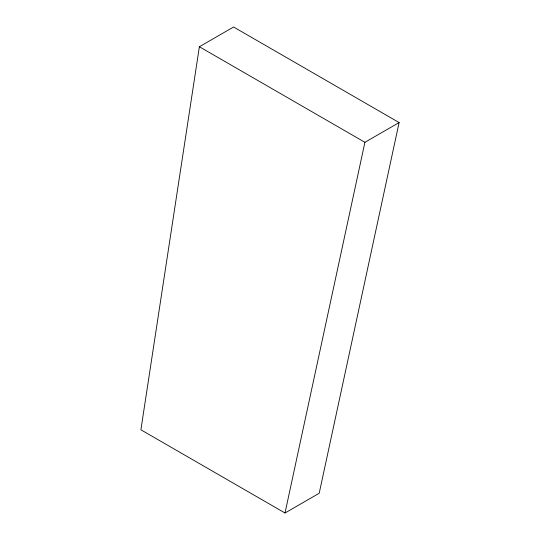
<?xml version="1.0" encoding="UTF-8"?>
<svg xmlns="http://www.w3.org/2000/svg" width="540" height="540" viewBox="0 0 540 540"><rect width="100%" height="100%" fill="white"/><g stroke="black" fill="none" stroke-linecap="round" stroke-linejoin="round"><path stroke-width="0.81" d="M199.382 46.744L140.893 429.793L285.012 513L319.207 493.256L399.107 122.567L233.584 27L199.382 46.744L364.912 142.31L399.107 122.567M285.012 513L364.912 142.31"/></g></svg>
